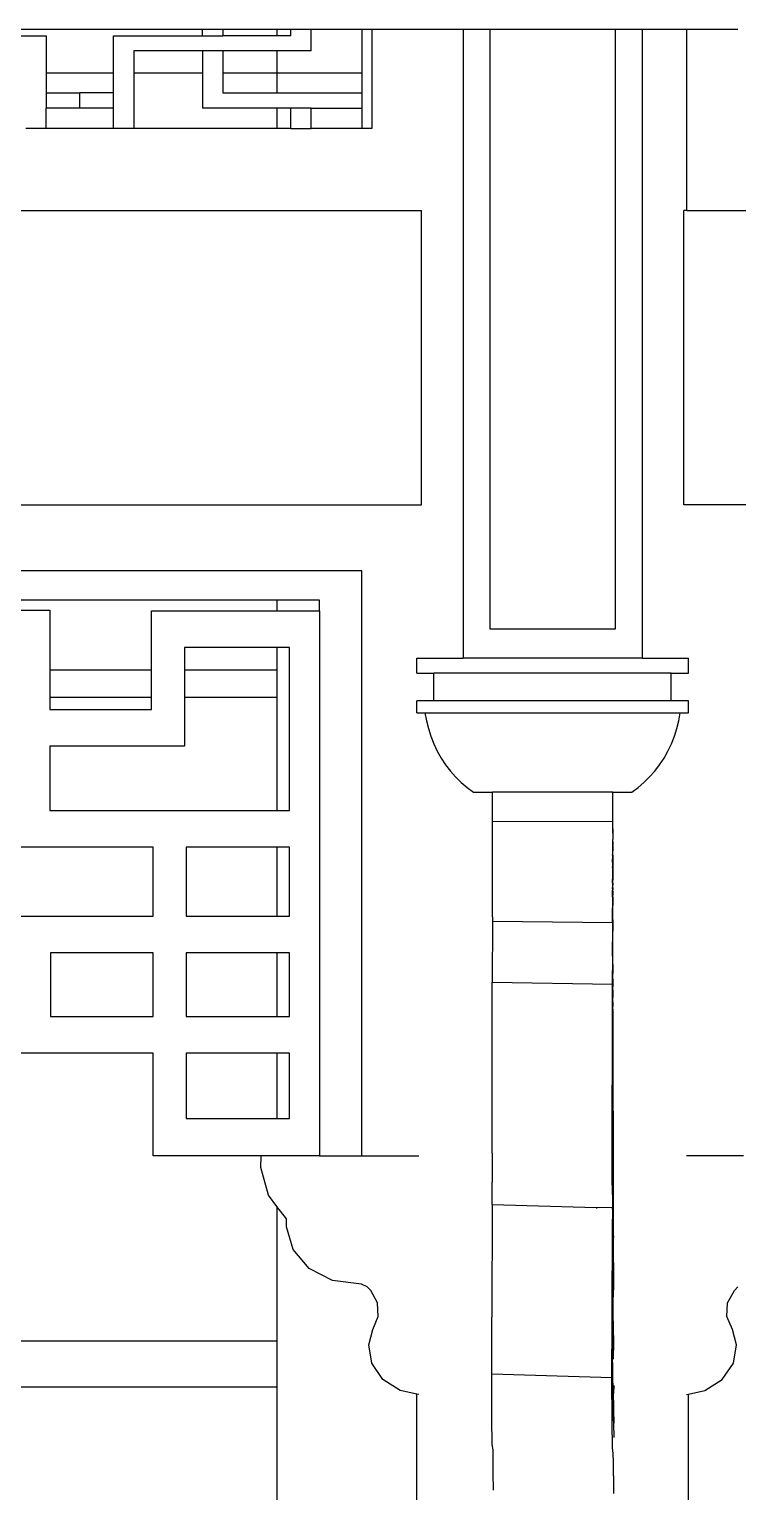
# Model space of a CAD drawing. Extents: x -24961 to 905641, y -154323 to 635957.
# Drawn here: x 413759 to 414530, y -117166 to -115574 of the extents above; entities that cross this region are included whole.
import ezdxf

# ---------------------------------------------------------------- set-up
doc = ezdxf.new("R2010")
doc.units = 0
doc.header["$LTSCALE"] = 1000
doc.header["$MEASUREMENT"] = 0
doc.layers.add('窗', color=154, linetype='Continuous')

msp = doc.modelspace()

# ---------------------------------------------------------------- linework, layer by layer
for p, q in [((413679.8, -115574.5), (413947.2, -115574.5)), ((413679.8, -115581.6), (413776.8, -115581.6)), ((413776.8, -115581.6), (413776.8, -115621.9)), ((413850.3, -115581.6), (413947.2, -115581.6)), ((413850.3, -115621.9), (413850.3, -115581.6)), ((413947.2, -115581.6), (413947.2, -115574.5)), ((413947.2, -115574.5), (413969.3, -115574.5)), ((413947.2, -115581.6), (413969.3, -115581.6)), ((413969.3, -115574.5), (413969.3, -115581.6)), ((413969.3, -115574.5), (414028.2, -115574.5)), ((414028.2, -115581.6), (413969.3, -115581.6)), ((414028.2, -115574.5), (414028.2, -115581.6)), ((414028.2, -115574.5), (414043.2, -115574.5)), ((414043.2, -115581.6), (414028.2, -115581.6)), ((414043.2, -115581.6), (414043.2, -115574.5)), ((414043.2, -115574.5), (414065.3, -115574.5)), ((414065.3, -115598.1), (414065.3, -115574.5)), ((414065.3, -115574.5), (414120.8, -115574.5)), ((414120.8, -115621.9), (414120.8, -115574.5)), ((414120.8, -115574.5), (414131.4, -115574.5)), ((414131.4, -115574.5), (414131.4, -115682.4)), ((414131.4, -115574.5), (414230.9, -115574.5)), ((414230.9, -115574.5), (414260.1, -115574.5)), ((414230.9, -115574.5), (414230.9, -116259.1)), ((414260.1, -116227.5), (414260.1, -115574.5)), ((414260.1, -115574.5), (414396.4, -115574.5)), ((414396.4, -115574.5), (414396.4, -116227.5)), ((414396.4, -115574.5), (414425.6, -115574.5)), ((414425.6, -115574.5), (414474.4, -115574.5)), ((414425.6, -115574.5), (414425.6, -116259.1)), ((414474.4, -115771.9), (414474.4, -115574.5)), ((414474.4, -115574.5), (414530, -115574.5)), ((413947.2, -115598.1), (413872.4, -115598.1)), ((413872.4, -115598.1), (413872.4, -115621.9)), ((413969.3, -115598.1), (413947.2, -115598.1)), ((413947.2, -115598.1), (413947.2, -115621.9)), ((414028.2, -115598.1), (413969.3, -115598.1)), ((413969.3, -115598.1), (413969.3, -115621.9)), ((414065.3, -115598.1), (414028.2, -115598.1)), ((414028.2, -115598.1), (414028.2, -115621.9)), ((413776.8, -115621.9), (413850.3, -115621.9)), ((413776.8, -115621.9), (413776.8, -115643.7)), ((413850.3, -115643.7), (413850.3, -115621.9)), ((413872.4, -115621.9), (413947.2, -115621.9)), ((413872.4, -115621.9), (413872.4, -115682.4)), ((413947.2, -115621.9), (413947.2, -115660.2)), ((413969.3, -115621.9), (414028.2, -115621.9)), ((413969.3, -115621.9), (413969.3, -115643.7)), ((414028.2, -115621.9), (414120.8, -115621.9)), ((414028.2, -115621.9), (414028.2, -115643.7)), ((414120.8, -115643.7), (414120.8, -115621.9)), ((413776.8, -115643.7), (413776.8, -115660.2)), ((413776.8, -115643.7), (413813.5, -115643.7)), ((413850.3, -115643.7), (413813.5, -115643.7)), ((413813.5, -115660.2), (413813.5, -115643.7)), ((413850.3, -115660.2), (413850.3, -115643.7)), ((413969.3, -115643.7), (414028.2, -115643.7)), ((414028.2, -115643.7), (414120.8, -115643.7)), ((414120.8, -115660.2), (414120.8, -115643.7)), ((413776.8, -115682.4), (413776.8, -115660.2)), ((413813.5, -115660.2), (413776.8, -115660.2)), ((413850.3, -115660.2), (413813.5, -115660.2)), ((413850.3, -115682.4), (413850.3, -115660.2)), ((414028.2, -115660.2), (413947.2, -115660.2)), ((414028.2, -115660.2), (414028.2, -115682.4)), ((414043.2, -115660.2), (414028.2, -115660.2)), ((414043.2, -115682.4), (414043.2, -115660.2)), ((414065.3, -115660.2), (414043.2, -115660.2)), ((414065.3, -115660.2), (414120.8, -115660.2)), ((414065.3, -115682.4), (414065.3, -115660.2)), ((414120.8, -115682.4), (414120.8, -115660.2)), ((413776.8, -115682.4), (413754.7, -115682.4)), ((413850.3, -115682.4), (413776.8, -115682.4)), ((413872.4, -115682.4), (413850.3, -115682.4)), ((414028.2, -115682.4), (413872.4, -115682.4)), ((414043.2, -115682.4), (414028.2, -115682.4)), ((414043.2, -115682.4), (414065.3, -115682.4)), ((414120.8, -115682.4), (414065.3, -115682.4)), ((414131.4, -115682.4), (414120.8, -115682.4)), ((410224.4, -115771.9), (414185.7, -115771.9)), ((414185.7, -116091.9), (414185.7, -115771.9)), ((414471.2, -116091.9), (414471.2, -115771.9)), ((414474.4, -115771.9), (414471.2, -115771.9)), ((414474.4, -115771.9), (418435.7, -115771.9)), ((412203.2, -116091.9), (414185.7, -116091.9)), ((416453.2, -116091.9), (414471.2, -116091.9)), ((414120.4, -116163.9), (412203.2, -116163.9)), ((414120.4, -116800.6), (414120.4, -116163.9)), ((414028.2, -116195.9), (412416.8, -116195.9)), ((413426.2, -116206.6), (413780.8, -116206.6)), ((413780.8, -116206.6), (413780.8, -116271.9)), ((413891.6, -116207.5), (414028.2, -116207.5)), ((413891.6, -116271.9), (413891.6, -116207.5)), ((414028.2, -116195.9), (414028.2, -116207.5)), ((414074.5, -116195.9), (414028.2, -116195.9)), ((414028.2, -116207.5), (414074.5, -116207.5)), ((414074.5, -116207.5), (414074.5, -116195.9)), ((414074.5, -116207.5), (414074.5, -116800.6)), ((414396.4, -116227.5), (414260.1, -116227.5)), ((413927.5, -116247.5), (413927.5, -116271.9)), ((414028.2, -116247.5), (413927.5, -116247.5)), ((414041.9, -116247.5), (414028.2, -116247.5)), ((414028.2, -116247.5), (414028.2, -116271.9)), ((414041.9, -116424.6), (414041.9, -116247.5)), ((413891.6, -116271.9), (413780.8, -116271.9)), ((413780.8, -116271.9), (413780.8, -116301.9)), ((413891.6, -116301.9), (413891.6, -116271.9)), ((414028.2, -116271.9), (413927.5, -116271.9)), ((413927.5, -116271.9), (413927.5, -116301.9)), ((414028.2, -116271.9), (414028.2, -116301.9)), ((414180.3, -116275.1), (414180.3, -116259.1)), ((414180.3, -116259.1), (414230.9, -116259.1)), ((414425.6, -116259.1), (414230.9, -116259.1)), ((414425.6, -116259.1), (414476.2, -116259.1)), ((414476.2, -116275.1), (414476.2, -116259.1)), ((414180.3, -116275.1), (414199.1, -116275.1)), ((414199.1, -116305.5), (414199.1, -116275.1)), ((414457.4, -116275.1), (414199.1, -116275.1)), ((414457.4, -116305.5), (414457.4, -116275.1)), ((414457.4, -116275.1), (414476.2, -116275.1)), ((413891.6, -116301.9), (413780.8, -116301.9)), ((413780.8, -116301.9), (413780.8, -116314.8)), ((413891.6, -116314.8), (413891.6, -116301.9)), ((414028.2, -116301.9), (413927.5, -116301.9)), ((413927.5, -116301.9), (413927.5, -116354.8)), ((414028.2, -116301.9), (414028.2, -116424.6)), ((414199.1, -116305.5), (414180.3, -116305.5)), ((414180.3, -116318.3), (414180.3, -116305.5)), ((414457.4, -116305.5), (414199.1, -116305.5)), ((414476.2, -116305.5), (414457.4, -116305.5)), ((414476.2, -116318.3), (414476.2, -116305.5)), ((413780.8, -116314.8), (413891.6, -116314.8)), ((414180.3, -116318.3), (414189.2, -116318.3)), ((414189.2, -116318.3), (414190.8, -116327)), ((414189.2, -116318.3), (414467.2, -116318.3)), ((414465.7, -116327), (414467.2, -116318.3)), ((414467.2, -116318.3), (414476.2, -116318.3)), ((414190.8, -116327), (414193, -116335.6)), ((414193, -116335.6), (414195.7, -116344)), ((414460.8, -116344), (414463.5, -116335.6)), ((414463.5, -116335.6), (414465.7, -116327)), ((414195.7, -116344), (414198.9, -116352.2)), ((414198.9, -116352.2), (414202.7, -116360.1)), ((414453.8, -116360.1), (414457.5, -116352.2)), ((414457.5, -116352.2), (414460.8, -116344)), ((413780.8, -116354.8), (413780.8, -116424.6)), ((413927.5, -116354.8), (413780.8, -116354.8)), ((414202.7, -116360.1), (414207, -116367.7)), ((414207, -116367.7), (414211.8, -116374.9)), ((414444.7, -116374.9), (414449.5, -116367.7)), ((414449.5, -116367.7), (414453.8, -116360.1)), ((414211.8, -116374.9), (414217, -116381.8)), ((414217, -116381.8), (414222.7, -116388.2)), ((414433.8, -116388.2), (414439.5, -116381.8)), ((414439.5, -116381.8), (414444.7, -116374.9)), ((414222.7, -116388.2), (414228.8, -116394.2)), ((414228.8, -116394.2), (414235.2, -116399.7)), ((414235.2, -116399.7), (414242, -116404.7)), ((414414.4, -116404.7), (414421.2, -116399.7)), ((414421.2, -116399.7), (414427.7, -116394.2)), ((414427.7, -116394.2), (414433.8, -116388.2)), ((414242, -116404.7), (414262.8, -116404.7)), ((414393.7, -116404.7), (414262.8, -116404.7)), ((414262.8, -116436.6), (414262.8, -116404.7)), ((414393.7, -116404.7), (414414.4, -116404.7)), ((414393.7, -116435.9), (414393.7, -116404.7)), ((413780.8, -116424.6), (414028.2, -116424.6)), ((414028.2, -116424.6), (414041.9, -116424.6)), ((414262.7, -116540.5), (414262.8, -116436.6)), ((414393.7, -116437), (414262.8, -116436.6)), ((414393.7, -116436.7), (414393.7, -116435.9)), ((414393.7, -116437), (414393.7, -116436.7)), ((414393.7, -116444.8), (414393.7, -116437)), ((414393.7, -116444.8), (414393.7, -116445.1)), ((414393.7, -116445.1), (414393.7, -116455.2)), ((414393.7, -116449.5), (414393.7, -116445.1)), ((413893.4, -116464.6), (413744.9, -116464.6)), ((413893.4, -116539.6), (413893.4, -116464.6)), ((413929.4, -116464.6), (413929.4, -116539.6)), ((414028.2, -116464.6), (413929.4, -116464.6)), ((414028.2, -116464.6), (414028.2, -116539.6)), ((414041.9, -116464.6), (414028.2, -116464.6)), ((414041.9, -116539.6), (414041.9, -116464.6)), ((414393.7, -116449.5), (414393.7, -116456.3)), ((414393.7, -116455.3), (414393.7, -116455.2)), ((414393.7, -116455.3), (414393.7, -116456.3)), ((414393.7, -116456.3), (414393.7, -116456.3)), ((414393.7, -116457.1), (414393.7, -116456.3)), ((414393.7, -116458.3), (414393.7, -116456.3)), ((414393.7, -116458.9), (414393.7, -116457.1)), ((414393.7, -116458.5), (414393.7, -116458.3)), ((414393.7, -116458.9), (414393.7, -116458.5)), ((414393.7, -116458.9), (414393.7, -116458.9)), ((414393.7, -116458.9), (414393.7, -116461.7)), ((414393.7, -116461.7), (414393.7, -116458.9)), ((414393.7, -116461.7), (414393.7, -116461.7)), ((414393.7, -116468.7), (414393.7, -116461.7)), ((414393.7, -116462.3), (414393.7, -116461.7)), ((414393.7, -116462.3), (414393.7, -116468.7)), ((414393.6, -116473.2), (414393.7, -116471.2)), ((414393.6, -116473.2), (414393.7, -116473.2)), ((414393.6, -116473.2), (414393.7, -116474.4)), ((414393.6, -116480), (414393.7, -116474.4)), ((414393.6, -116480), (414393.7, -116480)), ((414393.7, -116482.3), (414393.6, -116480)), ((414393.7, -116468.7), (414393.7, -116468.7)), ((414393.7, -116473.2), (414393.7, -116468.7)), ((414393.7, -116469.2), (414393.7, -116468.7)), ((414393.7, -116471.2), (414393.7, -116469.2)), ((414393.7, -116473.2), (414393.7, -116474.9)), ((414393.7, -116474.9), (414393.7, -116480)), ((414393.7, -116480), (414393.7, -116486.8)), ((414393.6, -116486.3), (414393.7, -116484.9)), ((414393.6, -116486.8), (414393.6, -116486.3)), ((414393.6, -116486.8), (414393.7, -116486.8)), ((414393.7, -116486.8), (414393.6, -116486.8)), ((414393.6, -116489.2), (414393.6, -116497.6)), ((414393.7, -116489.2), (414393.6, -116489.2)), ((414393.7, -116483.7), (414393.7, -116482.3)), ((414393.7, -116484.9), (414393.7, -116483.7)), ((414393.7, -116489.2), (414393.7, -116486.8)), ((414393.7, -116486.8), (414393.7, -116494.8)), ((414393.7, -116494.8), (414393.7, -116495)), ((414393.7, -116495), (414393.7, -116497.6)), ((414393.7, -116495), (414393.7, -116498.4)), ((414393.7, -116497.6), (414393.6, -116497.6)), ((414393.6, -116497.6), (414393.6, -116498.4)), ((414393.7, -116498.4), (414393.6, -116498.4)), ((414393.6, -116498.4), (414393.6, -116500)), ((414393.6, -116500), (414393.7, -116500)), ((414393.6, -116501.5), (414393.6, -116500)), ((414393.7, -116500), (414393.6, -116501.5)), ((414393.6, -116503.5), (414393.6, -116501.5)), ((414393.6, -116503.5), (414393.6, -116503.7)), ((414393.7, -116503.7), (414393.6, -116503.7)), ((414393.6, -116503.7), (414393.6, -116508.4)), ((414393.7, -116503.7), (414393.6, -116508.4)), ((414393.6, -116510.1), (414393.6, -116508.4)), ((414393.6, -116510.1), (414393.7, -116510.4)), ((414393.6, -116511.7), (414393.7, -116510.4)), ((414393.7, -116510.4), (414393.6, -116511.7)), ((414393.6, -116511.7), (414393.6, -116511.7)), ((414393.6, -116512.1), (414393.6, -116511.7)), ((414393.6, -116512.1), (414393.6, -116511.7)), ((414393.6, -116513.2), (414393.6, -116512.1)), ((414393.7, -116497.6), (414393.7, -116500)), ((414393.7, -116498.9), (414393.7, -116498.4)), ((414393.7, -116500), (414393.7, -116498.9)), ((414393.7, -116500.8), (414393.7, -116500)), ((414393.7, -116500), (414393.7, -116500)), ((414393.7, -116503.7), (414393.7, -116500)), ((414393.7, -116503.7), (414393.7, -116500.8)), ((414393.7, -116503.7), (414393.7, -116503.7)), ((414393.7, -116508.9), (414393.7, -116503.7)), ((414393.7, -116508.9), (414393.7, -116503.7)), ((414393.7, -116508.9), (414393.7, -116506.4)), ((414393.7, -116508.9), (414393.7, -116510.8)), ((414393.7, -116510.8), (414393.7, -116511.2)), ((414393.7, -116511.4), (414393.7, -116511.2)), ((414393.7, -116512), (414393.7, -116511.4)), ((414393.7, -116517), (414393.7, -116512)), ((414393.8, -116512.4), (414393.7, -116512)), ((414393.8, -116512.4), (414393.7, -116517)), ((414393.6, -116517), (414393.6, -116513.2)), ((414393.6, -116518.6), (414393.6, -116517)), ((414393.7, -116517), (414393.6, -116517)), ((414393.6, -116518.6), (414393.6, -116520.7)), ((414393.7, -116518.6), (414393.6, -116518.6)), ((414393.6, -116520.7), (414393.6, -116521)), ((414393.6, -116521), (414393.6, -116525.9)), ((414393.6, -116525.9), (414393.6, -116530.1)), ((414393.7, -116518.6), (414393.7, -116517)), ((414393.7, -116518.6), (414393.7, -116521.8)), ((414393.7, -116521.8), (414393.8, -116528.3)), ((414393.7, -116530.6), (414393.8, -116528.3)), ((413627.9, -116539.6), (413893.4, -116539.6)), ((413929.4, -116539.6), (414028.2, -116539.6)), ((414028.2, -116539.6), (414041.9, -116539.6)), ((414262.7, -116540.5), (414262.7, -116545.4)), ((414393.6, -116530.1), (414393.6, -116530.6)), ((414393.6, -116531.3), (414393.6, -116530.6)), ((414393.7, -116530.6), (414393.6, -116530.6)), ((414393.6, -116534.7), (414393.6, -116531.3)), ((414393.6, -116535.4), (414393.6, -116534.7)), ((414393.6, -116541.9), (414393.6, -116535.4)), ((414393.6, -116535.4), (414393.7, -116551.8)), ((414393.6, -116546.9), (414393.6, -116541.9)), ((414393.7, -116534), (414393.7, -116530.6)), ((414393.8, -116565.4), (414393.7, -116534)), ((414393.7, -116579.1), (414393.7, -116534)), ((414262.7, -116545.4), (414262.6, -116611.6)), ((414393.6, -116546.9), (414262.7, -116545.4)), ((414393.6, -116546.9), (414393.6, -116551.8)), ((414393.6, -116551.8), (414393.7, -116551.8)), ((414393.6, -116551.8), (414393.6, -116569.9)), ((414393.6, -116583.3), (414393.7, -116551.8)), ((414393.7, -116551.8), (414393.7, -116556.1)), ((414393.7, -116579.1), (414393.7, -116556.1)), ((414393.6, -116569.9), (414393.5, -116613.6)), ((414393.6, -116569.9), (414393.6, -116587.8)), ((414393.8, -116603.5), (414393.8, -116565.4)), ((414394.1, -116722.4), (414393.8, -116565.4)), ((413781.7, -116579.6), (413781.7, -116648.9)), ((413893.4, -116579.6), (413781.7, -116579.6)), ((413893.4, -116648.9), (413893.4, -116579.6)), ((413929.4, -116579.6), (413929.4, -116648.9)), ((414028.2, -116579.6), (413929.4, -116579.6)), ((414028.2, -116579.6), (414028.2, -116648.9)), ((414041.9, -116579.6), (414028.2, -116579.6)), ((414041.9, -116648.9), (414041.9, -116579.6)), ((414393.6, -116583.3), (414393.6, -116587.8)), ((414393.6, -116587.8), (414393.6, -116589)), ((414393.6, -116587.8), (414393.6, -116587.8)), ((414393.6, -116587.8), (414393.6, -116589)), ((414393.6, -116589), (414393.6, -116589.4)), ((414393.6, -116589.4), (414393.6, -116592.5)), ((414393.8, -116603.5), (414393.7, -116579.1)), ((414393.7, -116592.5), (414393.6, -116592.5)), ((414393.6, -116592.5), (414393.6, -116592.5)), ((414393.6, -116592.5), (414393.6, -116592.8)), ((414393.6, -116592.8), (414393.6, -116598.7)), ((414393.7, -116596.6), (414393.6, -116608.3)), ((414393.6, -116600.4), (414393.6, -116598.7)), ((414393.6, -116603.2), (414393.6, -116600.4)), ((414393.6, -116603.5), (414393.6, -116603.2)), ((414393.6, -116603.5), (414393.7, -116603.5)), ((414393.6, -116608.3), (414393.6, -116603.5)), ((414393.6, -116608.3), (414393.6, -116608.3)), ((414393.6, -116608.3), (414393.7, -116608.3)), ((414393.6, -116608.3), (414393.6, -116609.4)), ((414393.6, -116611.7), (414393.7, -116608.3)), ((414393.6, -116609.8), (414393.6, -116608.3)), ((414393.7, -116600.9), (414393.7, -116592.5)), ((414393.7, -116592.5), (414393.7, -116596.6)), ((414393.7, -116603.5), (414393.7, -116600.9)), ((414393.7, -116603.5), (414393.8, -116603.5)), ((414393.7, -116613.4), (414393.7, -116603.5)), ((414393.7, -116608.3), (414393.7, -116613.4)), ((414393.8, -116603.5), (414393.8, -116603.5)), ((414393.8, -116614.4), (414393.8, -116603.5)), ((414393.9, -116666.8), (414393.8, -116603.5)), ((414262.3, -116797.6), (414262.6, -116611.6)), ((414262.6, -116611.6), (414393.5, -116613.6)), ((414393.5, -116632.7), (414393.5, -116613.6)), ((414393.6, -116609.4), (414393.6, -116611.7)), ((414393.6, -116611.7), (414393.6, -116609.8)), ((414393.6, -116611.7), (414393.6, -116611.8)), ((414393.6, -116611.7), (414393.6, -116611.7)), ((414393.6, -116614.4), (414393.6, -116611.7)), ((414393.7, -116612), (414393.6, -116611.8)), ((414393.6, -116612.1), (414393.7, -116612)), ((414393.6, -116612.1), (414393.6, -116614)), ((414393.7, -116614.4), (414393.6, -116612.1)), ((414393.6, -116614.4), (414393.6, -116614)), ((414393.6, -116614.4), (414393.6, -116614.4)), ((414393.6, -116614.4), (414393.7, -116614.4)), ((414393.6, -116614.4), (414393.6, -116615.3)), ((414393.6, -116614.4), (414393.6, -116616.7)), ((414393.6, -116615.3), (414393.7, -116614.8)), ((414393.7, -116616.7), (414393.6, -116615.3)), ((414393.6, -116616.7), (414393.6, -116615.3)), ((414393.6, -116616.7), (414393.6, -116616.7)), ((414393.6, -116616.7), (414393.7, -116616.7)), ((414393.6, -116616.7), (414393.6, -116617)), ((414393.6, -116616.7), (414393.6, -116622.8)), ((414393.6, -116617), (414393.7, -116617)), ((414393.6, -116617), (414393.6, -116622.8)), ((414393.6, -116622.8), (414393.6, -116622.8)), ((414393.6, -116622.8), (414393.7, -116622.9)), ((414393.6, -116624.4), (414393.6, -116622.8)), ((414393.6, -116622.8), (414393.6, -116624.7)), ((414393.7, -116624.3), (414393.6, -116625.7)), ((414393.7, -116613.4), (414393.7, -116614.4)), ((414393.7, -116614.8), (414393.7, -116614.4)), ((414393.7, -116614.4), (414393.7, -116614.4)), ((414393.7, -116614.4), (414393.8, -116614.4)), ((414393.7, -116614.4), (414393.7, -116616.7)), ((414393.8, -116620), (414393.7, -116616.7)), ((414393.7, -116616.8), (414393.7, -116616.7)), ((414393.7, -116616.7), (414393.7, -116616.7)), ((414393.7, -116616.7), (414393.8, -116616.7)), ((414393.7, -116617), (414393.7, -116616.8)), ((414393.8, -116620), (414393.7, -116626.2)), ((414393.7, -116622.9), (414393.7, -116623.4)), ((414393.7, -116623.4), (414393.7, -116624.1)), ((414393.7, -116624.1), (414393.7, -116624.3)), ((414393.7, -116624.3), (414393.7, -116628.1)), ((414393.7, -116628.4), (414393.7, -116624.3)), ((414393.8, -116614.8), (414393.8, -116614.4)), ((414393.8, -116616.7), (414393.8, -116614.8)), ((414393.8, -116614.8), (414393.8, -116616.7)), ((414393.8, -116622), (414393.8, -116616.7)), ((414393.8, -116622), (414393.8, -116620)), ((414393.8, -116629.4), (414393.8, -116622)), ((414393.5, -116632.7), (414393.4, -116643)), ((414393.6, -116631.2), (414393.5, -116631.2)), ((414393.5, -116643), (414393.5, -116632.7)), ((414393.6, -116633.2), (414393.5, -116633.2)), ((414393.6, -116624.7), (414393.6, -116624.4)), ((414393.6, -116624.7), (414393.6, -116624.7)), ((414393.6, -116624.7), (414393.6, -116624.7)), ((414393.6, -116624.9), (414393.6, -116624.7)), ((414393.6, -116624.7), (414393.6, -116626.7)), ((414393.6, -116625.7), (414393.6, -116624.9)), ((414393.6, -116625.8), (414393.6, -116625.7)), ((414393.6, -116625.9), (414393.6, -116625.8)), ((414393.6, -116626.1), (414393.6, -116625.9)), ((414393.6, -116626.5), (414393.6, -116626.1)), ((414393.6, -116626.5), (414393.6, -116627.9)), ((414393.6, -116626.7), (414393.6, -116627.9)), ((414393.6, -116627.9), (414393.6, -116628.4)), ((414393.6, -116628.4), (414393.7, -116628.4)), ((414393.6, -116628.4), (414393.6, -116628.8)), ((414393.7, -116628.4), (414393.6, -116628.9)), ((414393.6, -116628.8), (414393.6, -116630.5)), ((414393.6, -116628.9), (414393.6, -116628.8)), ((414393.6, -116630.5), (414393.6, -116628.9)), ((414393.6, -116630.5), (414393.6, -116630.7)), ((414393.6, -116631), (414393.6, -116630.7)), ((414393.6, -116630.7), (414393.6, -116631)), ((414393.6, -116631.2), (414393.6, -116631)), ((414393.6, -116631), (414393.7, -116631.2)), ((414393.6, -116631), (414393.6, -116631.2)), ((414393.6, -116631.2), (414393.6, -116631)), ((414393.7, -116631.2), (414393.6, -116631.2)), ((414393.6, -116631.7), (414393.6, -116631.2)), ((414393.6, -116633.2), (414393.6, -116631.2)), ((414393.7, -116631.3), (414393.6, -116631.7)), ((414393.6, -116631.7), (414393.6, -116631.7)), ((414393.6, -116632.5), (414393.6, -116631.7)), ((414393.6, -116631.7), (414393.6, -116632.5)), ((414393.6, -116632.5), (414393.6, -116632.9)), ((414393.6, -116632.9), (414393.6, -116633.2)), ((414393.6, -116633.2), (414393.7, -116633.4)), ((414393.6, -116643), (414393.6, -116633.2)), ((414393.7, -116635.4), (414393.6, -116637.9)), ((414393.6, -116637.9), (414393.7, -116637.9)), ((414393.6, -116637.9), (414393.6, -116638)), ((414393.6, -116638), (414393.7, -116638)), ((414393.6, -116640.6), (414393.7, -116638)), ((414393.6, -116638), (414393.6, -116642.4)), ((414393.7, -116626.2), (414393.7, -116628.4)), ((414393.7, -116628.1), (414393.7, -116628.4)), ((414393.7, -116628.4), (414393.7, -116628.4)), ((414393.7, -116631.2), (414393.7, -116628.4)), ((414393.7, -116631.2), (414393.7, -116631.3)), ((414393.8, -116643.7), (414393.7, -116631.2)), ((414393.7, -116631.2), (414393.7, -116631.2)), ((414393.7, -116633.4), (414393.7, -116635.4)), ((414393.7, -116635.4), (414393.7, -116637)), ((414393.7, -116637), (414393.7, -116637.9)), ((414393.7, -116637.9), (414393.7, -116638)), ((414393.7, -116637.9), (414393.7, -116637.9)), ((414393.8, -116629.4), (414393.8, -116629.5)), ((414393.8, -116631.2), (414393.8, -116629.5)), ((413781.7, -116648.9), (413893.4, -116648.9)), ((413929.4, -116648.9), (414028.2, -116648.9)), ((414028.2, -116648.9), (414041.9, -116648.9)), ((414393.2, -116832.6), (414393.5, -116645.1)), ((414393.2, -116800.8), (414393.4, -116645.1)), ((414393.5, -116643), (414393.4, -116643)), ((414393.4, -116643), (414393.4, -116645.1)), ((414393.5, -116645.1), (414393.4, -116645.1)), ((414393.6, -116643), (414393.5, -116643)), ((414393.5, -116645.1), (414393.5, -116643)), ((414393.6, -116645.1), (414393.5, -116645.1)), ((414393.5, -116647.4), (414393.6, -116645.1)), ((414393.5, -116647.4), (414393.5, -116647.4)), ((414393.6, -116652.5), (414393.5, -116647.4)), ((414393.6, -116652.5), (414393.5, -116652.5)), ((414393.6, -116640.6), (414393.7, -116641.1)), ((414393.6, -116642.4), (414393.7, -116641.1)), ((414393.6, -116642.4), (414393.7, -116642.4)), ((414393.6, -116642.4), (414393.6, -116643)), ((414393.6, -116643), (414393.6, -116642.4)), ((414393.6, -116643), (414393.6, -116643)), ((414393.6, -116643.8), (414393.6, -116643)), ((414393.6, -116643), (414393.6, -116645.1)), ((414393.6, -116643.8), (414393.7, -116643.8)), ((414393.6, -116644.5), (414393.6, -116643.8)), ((414393.6, -116644.7), (414393.6, -116644.5)), ((414393.6, -116644.7), (414393.6, -116645.1)), ((414393.6, -116644.7), (414393.6, -116645.1)), ((414393.6, -116645.1), (414393.6, -116645.1)), ((414393.6, -116645.1), (414393.6, -116647.4)), ((414393.6, -116647.4), (414393.6, -116645.1)), ((414393.6, -116645.1), (414393.6, -116650.1)), ((414393.7, -116647.4), (414393.6, -116647.4)), ((414393.6, -116649.6), (414393.6, -116647.4)), ((414393.6, -116649.6), (414393.7, -116649.6)), ((414393.6, -116650.1), (414393.6, -116649.6)), ((414393.6, -116650.1), (414393.7, -116649.6)), ((414393.6, -116650.1), (414393.6, -116650.1)), ((414393.7, -116651.4), (414393.6, -116650.1)), ((414393.6, -116651.6), (414393.6, -116650.1)), ((414393.6, -116651.6), (414393.7, -116651.6)), ((414393.6, -116652.5), (414393.6, -116651.6)), ((414393.7, -116652.5), (414393.6, -116652.5)), ((414393.7, -116652.5), (414393.6, -116654)), ((414393.6, -116654), (414393.6, -116652.5)), ((414393.6, -116658.4), (414393.6, -116652.5)), ((414393.6, -116654), (414393.6, -116654)), ((414393.6, -116654), (414393.6, -116655.3)), ((414393.6, -116655.3), (414393.6, -116654)), ((414393.6, -116655.3), (414393.6, -116655.4)), ((414393.6, -116655.3), (414393.8, -116655.3)), ((414393.6, -116655.4), (414393.6, -116656.6)), ((414393.6, -116656.6), (414393.6, -116655.4)), ((414393.7, -116641.1), (414393.7, -116642.4)), ((414393.7, -116642.7), (414393.7, -116642.4)), ((414393.7, -116643.2), (414393.7, -116642.7)), ((414393.7, -116643.2), (414393.7, -116643.8)), ((414393.7, -116643.8), (414393.7, -116646)), ((414393.7, -116646), (414393.7, -116647.4)), ((414393.8, -116647.4), (414393.7, -116647.4)), ((414393.7, -116647.4), (414393.7, -116649.6)), ((414393.7, -116649.6), (414393.7, -116651.4)), ((414393.7, -116649.6), (414393.8, -116649.6)), ((414393.7, -116651.4), (414393.7, -116651.6)), ((414393.7, -116651.6), (414393.7, -116652.1)), ((414393.7, -116651.6), (414393.8, -116651.6)), ((414393.7, -116652.5), (414393.7, -116652.1)), ((414393.8, -116647.2), (414393.8, -116643.7)), ((414393.8, -116647.4), (414393.8, -116647.2)), ((414393.8, -116647.4), (414393.8, -116648.1)), ((414393.8, -116649.4), (414393.8, -116647.4)), ((414393.8, -116648.3), (414393.8, -116648.1)), ((414393.8, -116648.3), (414393.8, -116649.4)), ((414393.8, -116648.3), (414393.8, -116651.6)), ((414393.8, -116649.6), (414393.8, -116649.4)), ((414393.8, -116649.6), (414393.8, -116650.5)), ((414393.8, -116650.5), (414393.8, -116651.6)), ((414393.8, -116654.4), (414393.8, -116651.6)), ((414393.8, -116651.6), (414393.8, -116654)), ((414393.8, -116651.6), (414393.8, -116651.6)), ((414393.8, -116654), (414393.8, -116655.3)), ((414393.8, -116655.3), (414393.8, -116654.4)), ((414393.8, -116655.3), (414393.8, -116655.8)), ((414393.8, -116655.8), (414393.8, -116655.9)), ((414393.8, -116655.9), (414393.8, -116657.3)), ((414393.6, -116658.4), (414393.5, -116658.4)), ((414393.5, -116662.6), (414393.6, -116658.4)), ((414393.5, -116662.6), (414393.5, -116673.5)), ((414393.6, -116656.6), (414393.6, -116656.6)), ((414393.6, -116656.6), (414393.6, -116658.3)), ((414393.6, -116656.6), (414393.7, -116658.3)), ((414393.6, -116658.3), (414393.6, -116658.4)), ((414393.6, -116658.3), (414393.7, -116658.3)), ((414393.6, -116658.4), (414393.6, -116661.4)), ((414393.6, -116669.1), (414393.6, -116661.4)), ((414393.6, -116673.5), (414393.6, -116669.1)), ((414393.6, -116669.1), (414393.6, -116675.3)), ((414393.7, -116658.3), (414393.8, -116658.3)), ((414393.7, -116676.5), (414393.7, -116658.3)), ((414393.8, -116657.3), (414393.8, -116657.4)), ((414393.8, -116657.4), (414393.8, -116658.3)), ((414393.8, -116658.3), (414393.8, -116657.4)), ((414393.8, -116659.7), (414393.8, -116658.3)), ((414393.8, -116658.3), (414393.8, -116658.3)), ((414393.8, -116662.4), (414393.8, -116659.7)), ((414393.8, -116664), (414393.8, -116662.4)), ((414393.8, -116664), (414393.8, -116665)), ((414393.8, -116669.1), (414393.8, -116665)), ((414393.8, -116669.1), (414393.8, -116673)), ((414393.9, -116666.8), (414393.9, -116669.7)), ((414393.9, -116669.7), (414393.9, -116675.2)), ((414393.5, -116673.5), (414393.5, -116673.5)), ((414393.6, -116673.7), (414393.5, -116673.5)), ((414393.5, -116673.8), (414393.5, -116673.5)), ((414393.5, -116673.8), (414393.6, -116673.7)), ((414393.5, -116673.8), (414393.5, -116673.8)), ((414393.5, -116676.4), (414393.5, -116673.8)), ((414393.6, -116676.4), (414393.5, -116676.4)), ((414393.5, -116677), (414393.5, -116676.4)), ((414393.5, -116677), (414393.6, -116677)), ((414393.5, -116680.2), (414393.5, -116677)), ((414393.5, -116682.3), (414393.5, -116680.2)), ((414393.5, -116682.3), (414393.6, -116682.3)), ((414393.5, -116684.5), (414393.5, -116682.3)), ((414393.6, -116684.5), (414393.5, -116684.5)), ((414393.5, -116686.3), (414393.5, -116684.5)), ((414393.5, -116686.3), (414393.6, -116686.3)), ((414393.5, -116690.6), (414393.5, -116686.3)), ((414393.6, -116673.7), (414393.6, -116673.5)), ((414393.6, -116676.4), (414393.6, -116675.3)), ((414393.7, -116676.5), (414393.6, -116676.4)), ((414393.6, -116677), (414393.6, -116676.4)), ((414393.6, -116677), (414393.7, -116677)), ((414393.6, -116682.3), (414393.6, -116677)), ((414393.6, -116684.5), (414393.6, -116682.3)), ((414393.6, -116682.3), (414393.7, -116682.3)), ((414393.6, -116685.6), (414393.6, -116684.5)), ((414393.7, -116684.5), (414393.6, -116684.5)), ((414393.6, -116685.6), (414393.6, -116686.3)), ((414393.6, -116686.3), (414393.6, -116690.6)), ((414393.6, -116686.3), (414393.7, -116686.3)), ((414393.7, -116676.5), (414393.7, -116676.5)), ((414393.7, -116676.5), (414393.7, -116677)), ((414393.7, -116677), (414393.7, -116676.5)), ((414393.7, -116679.7), (414393.7, -116677)), ((414393.7, -116677), (414393.7, -116677.6)), ((414393.7, -116677), (414393.7, -116677)), ((414393.7, -116677), (414393.8, -116677)), ((414393.7, -116677), (414393.7, -116682.3)), ((414393.8, -116682.3), (414393.7, -116677.6)), ((414393.7, -116679.7), (414393.7, -116682.3)), ((414393.7, -116682.3), (414393.7, -116684.5)), ((414393.7, -116682.3), (414393.8, -116682.3)), ((414393.7, -116684.5), (414393.7, -116686.3)), ((414393.8, -116684.5), (414393.7, -116684.5)), ((414393.7, -116686.8), (414393.7, -116686.3)), ((414393.7, -116686.3), (414393.8, -116686.3)), ((414393.7, -116689.6), (414393.7, -116686.8)), ((414393.9, -116674.9), (414393.8, -116673)), ((414393.9, -116674.9), (414393.8, -116677)), ((414393.8, -116677), (414393.8, -116679.4)), ((414393.8, -116677), (414393.9, -116677)), ((414393.8, -116679.4), (414393.9, -116682.3)), ((414393.8, -116682.3), (414393.9, -116682.3)), ((414393.8, -116682.3), (414393.8, -116684.5)), ((414393.8, -116684.5), (414393.8, -116684.5)), ((414393.8, -116684.5), (414393.8, -116686.3)), ((414393.8, -116686.3), (414393.8, -116690.9)), ((414393.8, -116686.3), (414393.9, -116686.3)), ((414393.9, -116677), (414393.9, -116674.9)), ((414393.9, -116675.9), (414393.9, -116675.2)), ((414393.9, -116681.4), (414393.9, -116675.9)), ((414393.9, -116675.9), (414393.9, -116677)), ((414393.9, -116684.4), (414393.9, -116681.4)), ((414393.9, -116684.5), (414393.9, -116682.3)), ((414393.9, -116685.1), (414393.9, -116684.4)), ((414393.9, -116685.2), (414393.9, -116684.5)), ((414393.9, -116684.5), (414393.9, -116685.1)), ((414393.9, -116685.1), (414393.9, -116685.2)), ((414393.9, -116685.8), (414393.9, -116685.2)), ((414393.9, -116686.3), (414393.9, -116685.8)), ((414393.9, -116686.3), (414393.9, -116686.5)), ((414393.9, -116686.5), (414393.9, -116687.9)), ((414393.9, -116687.9), (414393.9, -116689.3)), ((414393.9, -116688.9), (414393.9, -116687.9)), ((413893.4, -116688.9), (413745.8, -116688.9)), ((413893.4, -116800.6), (413893.4, -116688.9)), ((413929.4, -116688.9), (413929.4, -116760)), ((414028.2, -116688.9), (413929.4, -116688.9)), ((414028.2, -116688.9), (414028.2, -116760)), ((414041.9, -116688.9), (414028.2, -116688.9)), ((414041.9, -116760), (414041.9, -116688.9)), ((414393.6, -116690.6), (414393.5, -116690.6)), ((414393.5, -116690.9), (414393.5, -116690.6)), ((414393.5, -116690.9), (414393.8, -116690.9)), ((414393.5, -116743.2), (414393.5, -116690.9)), ((414393.6, -116690.6), (414393.7, -116689.6)), ((414393.8, -116690.9), (414393.9, -116690.9)), ((414393.8, -116714.6), (414393.8, -116690.9)), ((414393.9, -116689.3), (414393.9, -116688.9)), ((414393.9, -116689.3), (414393.9, -116690.3)), ((414393.9, -116690.3), (414393.9, -116690.9)), ((414393.9, -116690.9), (414394.1, -116812.5)), ((414393.8, -116714.6), (414393.8, -116738.3)), ((414393.5, -116743.2), (414393.5, -116761.4)), ((414393.8, -116738.3), (414393.7, -116758.4)), ((413929.4, -116760), (414028.2, -116760)), ((414028.2, -116760), (414041.9, -116760)), ((414393.6, -116766.7), (414393.5, -116761.4)), ((414393.7, -116758.4), (414393.6, -116766.7)), ((414393.7, -116768), (414393.7, -116758.4)), ((414393.7, -116768), (414393.6, -116767.9)), ((414393.7, -116773.9), (414393.6, -116773.9)), ((414393.6, -116776.7), (414393.7, -116776.7)), ((414393.8, -116768), (414393.7, -116768.1)), ((414393.7, -116770.5), (414393.7, -116768)), ((414393.7, -116768.1), (414393.7, -116770.5)), ((414393.8, -116770.1), (414393.7, -116768.1)), ((414393.7, -116770.5), (414393.7, -116773.3)), ((414393.7, -116773.9), (414393.7, -116772.9)), ((414393.7, -116773.3), (414393.7, -116773.9)), ((414393.7, -116774.6), (414393.7, -116773.9)), ((414393.7, -116776.7), (414393.7, -116773.9)), ((414393.7, -116774.7), (414393.7, -116774.6)), ((414393.7, -116774.9), (414393.7, -116774.6)), ((414393.7, -116774.7), (414393.8, -116777)), ((414393.7, -116776.7), (414393.7, -116774.7)), ((414393.7, -116774.9), (414393.7, -116776.7)), ((414393.7, -116780), (414393.7, -116776.7)), ((414393.7, -116776.7), (414393.7, -116776.7)), ((414393.7, -116780), (414393.7, -116783.2)), ((414393.7, -116791.5), (414393.7, -116783.2)), ((414393.8, -116774.3), (414393.8, -116770.1)), ((414393.8, -116779.8), (414393.8, -116774.3)), ((414393.8, -116780.4), (414393.8, -116777)), ((414393.8, -116792.6), (414393.8, -116779.8)), ((414393.8, -116780.4), (414393.8, -116788.2)), ((414262.3, -116797.6), (414262.4, -116829.1)), ((414393.8, -116790), (414393.7, -116792.5)), ((414393.7, -116792.5), (414393.7, -116791.5)), ((414393.7, -116791.5), (414393.7, -116792.5)), ((414393.7, -116792.5), (414393.7, -116799.6)), ((414393.7, -116792.5), (414393.7, -116792.5)), ((414393.7, -116792.5), (414393.7, -116792.5)), ((414393.7, -116802.7), (414393.8, -116799.1)), ((414393.8, -116790), (414393.8, -116788.2)), ((414393.8, -116799.1), (414393.8, -116792.6)), ((414011, -116800.6), (413893.4, -116800.6)), ((414010.8, -116813.1), (414011, -116800.6)), ((414018.9, -116843.3), (414010.8, -116813.1)), ((414074.5, -116800.6), (414011, -116800.6)), ((414074.5, -116800.6), (414120.4, -116800.6)), ((414120.4, -116800.6), (414182.5, -116800.6)), ((414393.2, -116800.8), (414393.2, -116832.6)), ((414393.7, -116799.6), (414393.7, -116803)), ((414393.7, -116803), (414393.7, -116802.7)), ((414394.2, -116802.8), (414394.2, -116842.1)), ((414535.9, -116800.6), (414473.9, -116800.6)), ((414262.5, -116849.5), (414262.4, -116829.1)), ((414394, -116826.5), (414393.7, -116928.5)), ((414393.9, -116823.2), (414394, -116823.3)), ((414394, -116826.5), (414393.9, -116826.5)), ((414394, -116826.5), (414394, -116823.3)), ((414028.2, -116855.7), (414018.9, -116843.3)), ((414393.2, -116832.6), (414393.3, -116853)), ((414394.2, -116842.1), (414394.1, -116876.2)), ((414028.2, -116855.7), (414028.2, -117001.9)), ((414038.5, -116869.3), (414028.2, -116855.7)), ((414262.6, -116853.7), (414262.1, -116976.1)), ((414262.6, -116853.7), (414262.5, -116849.5)), ((414262.6, -116853.7), (414376.1, -116856.8)), ((414376.1, -116856.8), (414376.1, -116857.8)), ((414393.4, -116857.2), (414376.1, -116856.8)), ((414393.4, -116858.7), (414393.1, -116925.8)), ((414393.3, -116853), (414393.4, -116857.2)), ((414393.4, -116858.7), (414393.4, -116857.2)), ((414393.7, -116856.9), (414393.6, -116858.8)), ((414393.7, -116856.9), (414393.6, -116869.6)), ((414393.6, -116858.8), (414393.6, -116869.6)), ((414038.4, -116877.9), (414038.5, -116869.3)), ((414045.7, -116902.6), (414038.4, -116877.9)), ((414393.6, -116869.6), (414393.3, -116916.5)), ((414393.4, -116916.5), (414393.6, -116869.6)), ((414393.6, -116869.6), (414393.6, -116869.6)), ((414393.7, -116869.6), (414393.7, -116869.6)), ((414394, -116901.5), (414394.1, -116869.6)), ((414394.1, -116869.6), (414394, -116883.2)), ((414394.1, -116869.6), (414394, -116869.6)), ((414394.1, -116876.2), (414394.1, -116886.9)), ((414394, -116883.2), (414393.9, -116912.4)), ((414394.1, -116886.9), (414394, -116902.3)), ((414394.1, -116886.9), (414394.3, -116886.9)), ((414394.1, -116908.6), (414394.2, -116894.2)), ((414394.2, -116894.2), (414394.3, -116886.9)), ((414394.3, -116886.9), (414394.4, -116887.7)), ((414394.4, -116887.7), (414394.4, -116889.6)), ((414063.4, -116923.1), (414045.7, -116902.6)), ((414394, -116916.5), (414394, -116901.5)), ((414394, -116902.3), (414394, -116916.5)), ((414394.1, -116916.5), (414394.1, -116908.6)), ((414394.5, -116917.1), (414394.3, -116908)), ((414394.3, -116908), (414394.3, -116908.2)), ((414394.3, -116908.2), (414394.3, -116910.3)), ((414394.3, -116910.3), (414394.3, -116914.1)), ((414088.8, -116936.1), (414063.4, -116923.1)), ((414393.1, -116925.8), (414393.1, -116925.8)), ((414393.1, -116926.1), (414393.1, -116925.8)), ((414393.1, -116926.1), (414393.1, -116926.1)), ((414393.1, -116927.3), (414393.1, -116926.1)), ((414393.2, -116925.8), (414393.3, -116925.8)), ((414393.3, -116926.1), (414393.2, -116926.1)), ((414393.3, -116916.5), (414393.3, -116916.5)), ((414393.3, -116916.5), (414393.4, -116916.5)), ((414393.3, -116916.5), (414393.3, -116925.8)), ((414393.3, -116925.8), (414393.3, -116926.1)), ((414393.3, -116925.8), (414393.4, -116925.8)), ((414393.3, -116926.1), (414393.3, -116927.3)), ((414393.4, -116923.9), (414393.4, -116916.5)), ((414393.4, -116925.8), (414393.4, -116923.9)), ((414393.4, -116927.3), (414393.4, -116925.8)), ((414393.9, -116912.4), (414393.9, -116916.5)), ((414393.9, -116916.5), (414394, -116916.5)), ((414393.9, -116916.5), (414393.9, -116925.8)), ((414393.9, -116925.8), (414394, -116916.5)), ((414393.9, -116925.8), (414393.9, -116925.8)), ((414393.9, -116925.8), (414393.9, -116927.3)), ((414393.9, -116927.3), (414393.9, -116925.8)), ((414394, -116916.5), (414394.1, -116916.5)), ((414394, -116916.5), (414394, -116916.5)), ((414394, -116916.5), (414394, -116925.8)), ((414394, -116925.8), (414394.1, -116925.8)), ((414394, -116925.8), (414394, -116927.3)), ((414394.1, -116925.8), (414394.1, -116916.5)), ((414394.1, -116927.3), (414394.1, -116925.8)), ((414394.3, -116914.1), (414394.3, -116916.5)), ((414394.3, -116918.4), (414394.3, -116916.5)), ((414394.3, -116916.5), (414394.4, -116916.8)), ((414394.3, -116916.5), (414394.3, -116916.5)), ((414394.3, -116916.5), (414394.3, -116919)), ((414394.3, -116922.1), (414394.3, -116918.4)), ((414394.3, -116919), (414394.3, -116922.1)), ((414394.3, -116922.1), (414394.3, -116924.1)), ((414394.3, -116924.1), (414394.3, -116926.7)), ((414394.3, -116927.3), (414394.3, -116926.7)), ((414394.4, -116916.8), (414394.4, -116922.9)), ((414394.4, -116922.9), (414394.5, -116931.7)), ((414394.4, -116926), (414394.4, -116925.8)), ((414394.4, -116926.7), (414394.4, -116926)), ((414394.5, -116935.1), (414394.4, -116926.7)), ((414394.4, -116926.7), (414394.4, -116934.8)), ((414394.5, -116921.4), (414394.5, -116917.1)), ((414120.1, -116940.4), (414088.8, -116936.1)), ((414126.5, -116943.1), (414120.1, -116940.4)), ((414392.9, -116979.9), (414393.1, -116929.3)), ((414393.1, -116927.3), (414393.1, -116927.3)), ((414393.1, -116929.3), (414393.1, -116927.3)), ((414393.1, -116929.3), (414393.1, -116929.3)), ((414393.2, -116940.5), (414393.1, -116968.5)), ((414393.2, -116927.3), (414393.3, -116927.3)), ((414393.2, -116929.3), (414393.3, -116929.3)), ((414393.2, -116931.4), (414393.3, -116931.4)), ((414393.2, -116931.7), (414393.3, -116931.7)), ((414393.2, -116932.2), (414393.3, -116932.2)), ((414393.3, -116932.2), (414393.2, -116940.5)), ((414393.2, -116967.3), (414393.3, -116940.5)), ((414393.2, -116940.5), (414393.2, -116940.5)), ((414393.2, -116940.5), (414393.3, -116940.5)), ((414393.3, -116927.3), (414393.4, -116927.3)), ((414393.3, -116927.3), (414393.3, -116929.3)), ((414393.3, -116929.3), (414393.4, -116929.3)), ((414393.3, -116929.3), (414393.3, -116931.4)), ((414393.3, -116931.4), (414393.4, -116931.4)), ((414393.3, -116931.4), (414393.3, -116931.7)), ((414393.3, -116931.7), (414393.4, -116931.7)), ((414393.3, -116931.7), (414393.3, -116932.2)), ((414393.3, -116932.2), (414393.4, -116932.2)), ((414393.3, -116940.5), (414393.4, -116932.2)), ((414393.4, -116929.3), (414393.4, -116927.3)), ((414393.4, -116931.4), (414393.4, -116929.3)), ((414393.4, -116931.7), (414393.4, -116931.4)), ((414393.4, -116932.2), (414393.4, -116931.7)), ((414393.6, -116976.5), (414393.7, -116932.2)), ((414393.7, -116929.3), (414393.7, -116928.5)), ((414393.7, -116931.4), (414393.7, -116929.3)), ((414393.7, -116932.2), (414393.7, -116931.4)), ((414393.9, -116927.3), (414393.8, -116950.1)), ((414393.9, -116927.3), (414393.9, -116927.3)), ((414393.9, -116941.1), (414393.9, -116927.3)), ((414393.9, -116968.5), (414393.9, -116941.1)), ((414394, -116927.3), (414394.1, -116927.3)), ((414394, -116927.3), (414394, -116934.2)), ((414394, -116934.2), (414394, -116954)), ((414394.1, -116927.4), (414394.1, -116927.3)), ((414394.1, -116936.5), (414394.1, -116927.4)), ((414394.1, -116944.7), (414394.1, -116936.5)), ((414394.4, -116934.8), (414394.4, -116943.3)), ((414394.5, -116946.1), (414394.5, -116935.1)), ((414130.3, -116947), (414126.5, -116943.1)), ((414137.7, -116960.5), (414130.3, -116947)), ((414393.8, -116950.1), (414393.8, -116968.5)), ((414394, -116954), (414394.2, -116954)), ((414394, -116980.5), (414394, -116954)), ((414394.1, -116950.9), (414394.1, -116944.7)), ((414394.2, -116953.9), (414394.1, -116950.9)), ((414394.2, -116953.9), (414394.3, -116953.7)), ((414394.2, -116953.9), (414394.2, -116954)), ((414394.4, -116943.3), (414394.3, -116949.9)), ((414394.3, -116949.9), (414394.3, -116953.7)), ((414518.7, -116960.5), (414526.1, -116947)), ((414526.1, -116947), (414529.8, -116943.1)), ((414138.4, -116975.5), (414137.7, -116960.5)), ((414393.1, -116968.5), (414393.2, -116968.5)), ((414393.1, -116968.5), (414393.1, -116981.1)), ((414393.2, -116968.5), (414393.2, -116967.3)), ((414393.2, -116981), (414393.2, -116968.5)), ((414393.8, -116968.5), (414393.9, -116968.5)), ((414393.8, -116968.5), (414393.9, -116980.6)), ((414394, -116980.5), (414393.9, -116968.5)), ((414517.9, -116975.5), (414518.7, -116960.5)), ((414128.1, -117006.2), (414132.4, -116989.6)), ((414132.4, -116989.6), (414138.4, -116975.5)), ((414262, -117038), (414262.1, -116976.1)), ((414392.8, -117041.8), (414392.9, -116979.9)), ((414393.1, -116981.1), (414393.1, -117001.4)), ((414393.2, -117001.4), (414393.2, -116981)), ((414393.6, -117011.2), (414393.6, -116976.5)), ((414393.9, -116980.6), (414393.9, -116989.4)), ((414393.9, -116989.4), (414393.9, -117001.4)), ((414394, -116980.5), (414394.1, -116989.9)), ((414394, -116987.3), (414394, -116980.5)), ((414394.1, -117001.4), (414394, -116987.3)), ((414394.1, -116990.2), (414394.1, -116989.9)), ((414394.2, -117010.9), (414394.1, -116990.2)), ((414394.1, -116990.2), (414394.2, -116998.4)), ((414394.5, -116998.4), (414394.6, -116989.9)), ((414394.6, -116989.9), (414394.6, -116980.1)), ((414523.9, -116989.6), (414517.9, -116975.5)), ((414528.3, -117006.2), (414523.9, -116989.6)), ((414028.2, -117001.9), (414028.2, -117051.9)), ((414131.4, -117026.4), (414128.1, -117006.2)), ((414393.1, -117001.4), (414393.2, -117001.4)), ((414393.1, -117001.4), (414393.1, -117008)), ((414393.2, -117008), (414393.2, -117001.4)), ((414393.9, -117001.4), (414394.1, -117001.4)), ((414393.9, -117001.4), (414394, -117008)), ((414394.1, -117002.2), (414394.1, -117001.4)), ((414394.2, -117010.9), (414394.1, -117002.2)), ((414394.2, -116998.4), (414394.3, -117001.4)), ((414394.3, -117001.4), (414394.5, -116998.4)), ((414394.5, -117005.6), (414394.4, -117012.1)), ((414394.6, -116996.1), (414394.5, -117005.6)), ((414394.5, -117015.4), (414394.6, -117006.1)), ((414394.6, -117006.1), (414394.6, -117006.1)), ((414525, -117026.4), (414528.3, -117006.2)), ((414393.2, -117008), (414393.1, -117008)), ((414393.1, -117008), (414393.1, -117012.1)), ((414393.1, -117012.1), (414393.2, -117012.1)), ((414393.1, -117012.1), (414393.1, -117022)), ((414393.1, -117022), (414393.2, -117022)), ((414393.1, -117022), (414393.1, -117023)), ((414393.2, -117010.2), (414393.2, -117008)), ((414393.2, -117012.1), (414393.2, -117010.2)), ((414393.2, -117022), (414393.2, -117012.1)), ((414393.3, -117045.3), (414393.2, -117022)), ((414393.8, -117039.1), (414393.6, -117011.2)), ((414394, -117008), (414394, -117012.1)), ((414394, -117012.1), (414394.4, -117012.1)), ((414394, -117012.1), (414394.1, -117019.4)), ((414394.1, -117019.4), (414394.3, -117022)), ((414394.4, -117012.1), (414394.2, -117010.9)), ((414394.3, -117022), (414394.5, -117015.4)), ((414143.4, -117043.9), (414131.4, -117026.4)), ((414262.1, -117086.8), (414262, -117038)), ((414262, -117038), (414392.8, -117041.8)), ((414393.1, -117023), (414393.2, -117059.2)), ((414512.9, -117043.9), (414525, -117026.4)), ((414162.3, -117056), (414143.4, -117043.9)), ((414393, -117090.5), (414392.8, -117041.8)), ((414393.5, -117059.2), (414393.3, -117045.3)), ((414394, -117056), (414393.8, -117039.1)), ((414394.7, -117050.5), (414394.4, -117059.3)), ((414394.7, -117050.5), (414394.7, -117050.4)), ((414494, -117056), (414512.9, -117043.9)), ((414180.3, -117059.8), (414162.3, -117056)), ((414180.3, -119837), (414180.3, -117059.8)), ((414182.5, -117060.3), (414180.3, -117059.8)), ((414393.2, -117059.2), (414393.5, -117059.2)), ((414393.2, -117059.2), (414393.2, -117060.7)), ((414393.2, -117060.7), (414393.6, -117082.6)), ((414393.6, -117066.9), (414393.5, -117059.2)), ((414394.4, -117077.1), (414393.6, -117066.9)), ((414394.1, -117056.2), (414394, -117056)), ((414394.4, -117059.3), (414394.1, -117056.2)), ((414394.1, -117056.2), (414394.4, -117077.1)), ((414473.9, -117060.2), (414476.2, -117059.8)), ((414476.2, -117059.8), (414494, -117056)), ((414476.2, -119837), (414476.2, -117059.8)), ((414393.6, -117082.6), (414394.4, -117090.4)), ((414394.4, -117077.1), (414394.7, -117091.6)), ((414262.6, -117114.6), (414262.1, -117086.8)), ((414393.4, -117118.3), (414393, -117090.5)), ((414394.4, -117090.4), (414394.4, -117091.5)), ((414394.4, -117091.5), (414394.7, -117107.2)), ((414394.7, -117091.6), (414394.7, -117091.6)), ((414263.4, -117120.7), (414262.6, -117114.6)), ((414263.6, -117130), (414263.4, -117120.7)), ((414263.7, -117145.4), (414263.6, -117130)), ((414394.2, -117124.4), (414393.4, -117118.3)), ((414394.4, -117133.6), (414394.2, -117124.4)), ((414394.6, -117148.7), (414394.4, -117133.6)), ((414263.8, -117164.4), (414263.7, -117145.4)), ((414394.6, -117148.7), (414394.6, -117168))]:
    msp.add_line(p, q)
at = {"layer": '窗'}
for p, q in [((413262.2, -117001.9), (414028.2, -117001.9)), ((413262.2, -117051.9), (414028.2, -117051.9)), ((414028.2, -117051.9), (414028.2, -120091.9))]:
    msp.add_line(p, q, dxfattribs=at)

doc.saveas('drawing.dxf')
